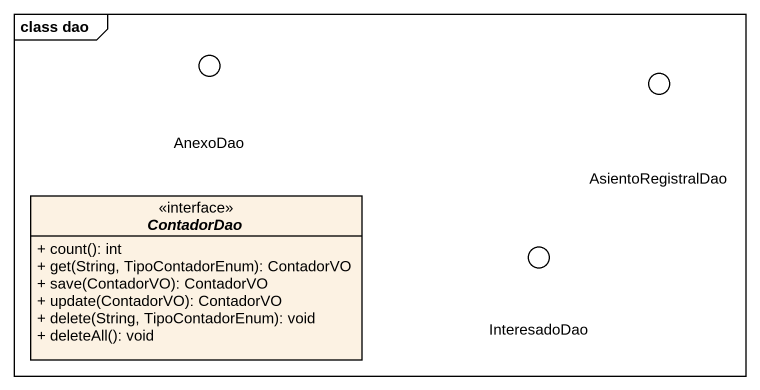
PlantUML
@startuml
mainframe class dao
allowmixing
hide circle
hide empty members
skinparam classAttributeIconSize 0
() AnexoDao <<interface>>
() AsientoRegistralDao <<interface>>
interface ContadorDao <<interface>> {
  + count(): int
  + get(String, TipoContadorEnum): ContadorVO
  + save(ContadorVO): ContadorVO
  + update(ContadorVO): ContadorVO
  + delete(String, TipoContadorEnum): void
  + deleteAll(): void
}
() InteresadoDao <<interface>>
@enduml
